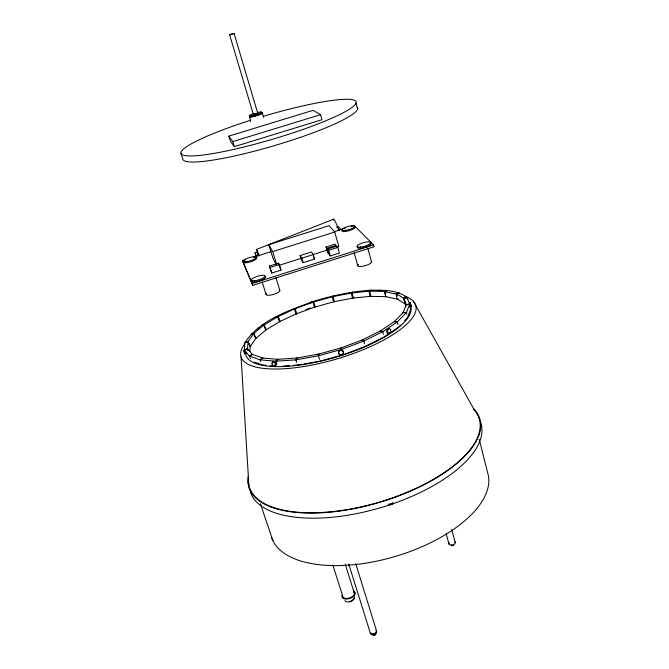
<?xml version="1.0" encoding="UTF-8"?>
<svg xmlns="http://www.w3.org/2000/svg" width="669" height="669" viewBox="0 0 669 669"><rect width="100%" height="100%" fill="white"/><g stroke="black" fill="none" stroke-linecap="round" stroke-linejoin="round"><path stroke-width="1" d="M244.787 354.378L243.508 350.28L243.892 350.916M249.855 351.66L250.239 346.383L248.074 341.433L244.954 342.628L244.294 350.096L245.774 353.416M248.207 350.539L247.471 348.884L248.074 341.433M407.714 316.972L410.189 310.516M319.556 359.345L318.419 355.816L319.105 354.026L296.61 358.074L295.857 359.863L296.81 362.473M250.44 358.525L249.328 356.017L252.481 354.503L247.379 348.616L244.294 350.096L249.328 356.017L260.04 359.855L275.896 361.21L295.857 359.863L318.419 355.816L341.717 349.377L363.802 341.073L382.852 331.623L397.394 321.822L406.484 312.448L409.712 304.186L407.153 297.554C396.943 289.602 383.345 290.279 371.094 290.187C351.292 291.483 331.832 295.706 312.891 301.535C288.406 310.826 260.099 319.698 244.954 342.628L247.94 341.75L253.894 333.313L255.976 338.246L250.114 346.701L247.94 341.75M245.874 354.302L244.536 350.28M257.724 113.195L253.359 114.474L229.609 34.771L230.287 34.487L234.083 33.458L257.724 113.195L257.063 113.186M253.359 114.474L253.986 114.09M296.041 313.937L294.36 308.969L293.616 308.551L295.088 308.668L296.768 313.636L295.288 313.51L296.041 313.937L315.208 306.929L313.686 301.928L312.891 301.535L314.43 307.18L334.391 301.619L332.961 295.941L332.234 296.76L333.597 301.811L353.274 297.998L353.943 297.17M332.234 296.76L352.053 292.888L352.73 292.077L351.284 293.005L352.513 298.115L370.777 296.292L369.689 291.124L371.094 290.187L369.004 291.157L370.099 296.325L385.862 296.66L384.892 291.425L386.983 290.446L385.26 291.266M295.857 359.863L297.454 357.965L277.526 359.337L275.896 361.21L276.924 363.785M400.447 325.109L398.364 327.275L390.746 332.46M404.594 320.777L407.362 317.892M253.559 333.655L264.23 324.808L266.195 329.733L255.65 338.598L253.559 333.655L250.959 334.182L253.894 333.313M275.896 361.21L278.245 359.337L262.382 358.007L260.04 359.855L260.759 361.553M389.049 333.605L383.964 337.067L365.098 346.483L343.222 354.737M234.083 33.458L229.676 34.78M260.04 359.855L262.909 358.107L252.163 354.302L249.328 356.017M263.728 325.159L278.271 316.437L280.102 321.379L265.693 330.093L263.728 325.159L261.646 325.335L264.23 324.808M398.072 299.269L385.762 296.693L384.399 291.676L396.709 294.168L399.318 292.913L396.24 293.716L397.127 299.018L404.862 303.743L404.017 298.382L396.24 293.716M296.768 313.636L279.466 321.714L277.635 316.772L276.188 316.629L278.271 316.437M277.635 316.772L295.088 308.668M258.46 254.998L256.503 249.428L259.196 255.717M256.444 249.453L333.697 219.181M244.294 350.096L247.471 348.884M305.808 309.663L310.592 307.916M294.36 308.969L313.686 301.928M245.439 259.748L242.479 260.684L252.698 285.337L374.105 246.736L373.611 244.921L354.118 225.42L351.158 226.356M326.029 247.012L335.069 244.152L336.114 245.398L327.024 248.274L326.029 247.012L327.626 252.581L328.63 253.86L327.024 248.274M300.13 255.583L311.436 252.004L313.284 254.58L314.589 259.054L303.191 262.674L301.443 260.015L300.13 255.583L301.861 258.201L303.191 262.674M269.381 266.078L278.53 263.185L279.291 264.539L280.988 270.134L271.806 273.052L269.381 266.078L271.806 273.052M327.634 249.035L336.741 246.15L337.812 247.413L339.4 253.049L330.26 255.951L329.24 254.638L327.634 249.035L328.646 250.315L330.26 255.951M270.084 267.449L279.291 264.539M279.073 265.342L300.975 258.401M312.916 254.613L327.852 249.88M336.808 247.037L338.798 246.409L334.734 232.018L329.115 225.662L268.804 244.67L273.086 258.669L276.088 264.146M301.861 258.201L313.284 254.58M328.646 250.315L337.812 247.413M242.479 260.684L252.129 283.531L373.611 244.921M256.185 256.737L254.998 252.907L257.975 251.97M336.382 227.226L338.363 226.599L341.006 229.459M253.342 257.247L271.129 251.636M334.358 231.658L345.229 228.229M268.804 244.67L272.701 251.611L334.734 232.018M254.956 113.73L256.085 113.404M234.326 146.645L321.948 119.734L320.56 114.683L313.109 110.326L228.823 136.133L230.32 140.983L234.326 146.645L232.779 141.602L228.823 136.133M232.779 141.602L320.56 114.683M312.9 302.179L333.028 296.568M342.219 355.013L320.125 361.109L303.86 363.995M404.017 298.382L407.153 297.554L407.438 299.344M405.723 306.394L403.817 298.157L407.153 297.554M410.54 309.596L409.712 304.186L406.3 304.796L403.817 298.157M301.828 364.362L293.591 365.349M351.284 293.005L369.689 291.124M409.712 304.186L406.317 304.504L403.031 312.766L406.484 312.448L406.777 314.263M283.171 366.027L289.426 365.617M406.484 312.448L403.273 312.415L394.141 321.764L397.394 321.822L397.879 324.549M369.004 291.157L384.892 291.425M262.206 364.94L266.145 365.299M270.084 365.65L274.022 366.01M397.394 321.822L394.618 321.388L380.059 331.155L382.852 331.623L383.404 334.341M254.463 362.105L261.245 364.588M382.852 331.623L380.728 330.779L361.72 340.195L363.802 341.073L364.454 343.782M363.802 341.073L362.539 339.835L340.513 348.114L341.717 349.377L342.219 351.166M337.895 229.074L339.141 230.437M313.192 257.088L314.589 259.054M413.317 301.201L474.614 410.448M280.988 270.134L278.53 263.185M258.903 255.784L257.373 252.715L258.242 255.508M254.998 252.907L256.955 256.938M247.379 348.616L248.124 350.272M260.408 503.732L272.877 540.627M409.127 302.831L409.662 304.629M180.923 153.41L182.838 159.297A91.151 12.778 -16.4 0 0 275.327 145.357A91.151 12.778 -16.4 0 0 357.555 107.433M332.811 564.945L342.938 596.756A5.979 3.261 -18.5 0 0 350.439 597.618A5.979 3.261 -18.5 0 0 353.75 592.149M252.129 283.531L252.698 285.337M345.196 564.026L354.244 592.868M262.173 281.942L266.137 294.653M348.708 563.908L370.367 633.242M355.732 563.699L376.605 631.076M275.912 277.56L279.809 290.279M272.701 251.611L276.498 264.063M249.378 116.95L250.766 121.566M262.348 112.944L263.711 117.56M354.21 252.957L357.756 265.71M446.181 533.829L448.924 543.872M367.774 248.107L371.529 261.872M451.734 529.572L455.263 542.643M396.709 294.168L397.16 295.874M409.821 305.206L410.256 307.046M410.432 303.634L411.368 306.737L410.139 302.346L410.306 303.149M356.033 103.135L357.622 109.164M245.498 352.162L245.841 353.717M244.411 352.463L244.553 353.031M479.23 439.357L487.592 472.598A112.76 53.813 -16.4 0 1 396.391 556.115A112.76 53.813 -16.4 0 1 271.731 537.809M352.053 292.888L353.274 297.998M341.717 349.377L341.416 347.821L318.193 354.236L318.419 355.816M241.057 356.836L248.91 485.585M314.413 306.519L314.43 307.18M392.603 502.762A2.417 1.162 -16 0 1 392.201 503.088M391.691 503.372A2.417 1.162 -16 0 1 389.902 503.832M393.238 502.82A2.417 1.162 -16 0 1 391.106 504.727A2.417 1.162 -16 0 1 388.597 504M310.801 302.89A2.116 1.982 -52.2 0 1 312.264 302.254M309.948 303.601A2.116 1.982 -52.2 0 1 310.173 303.099M310.508 302.664A2.116 1.982 -52.2 0 1 311.971 302.028M340.605 354.595A2.459 2.308 -9.1 0 1 338.94 351.058A2.459 2.308 -9.1 0 1 343.072 351.074A2.459 2.308 -9.1 0 1 341.24 354.603M378.947 290.538A2.166 1.48 57.7 0 1 380.962 290.798M389.475 332.66A2.408 1.597 -87 0 1 387.318 332.961A2.408 1.597 -87 0 1 387.033 329.758A2.408 1.597 -87 0 1 389.141 328.905M259.045 328.17A2.174 1.238 84.9 0 1 259.346 328.019M257.548 329.432A2.174 1.238 84.9 0 1 258.778 328.103M473.343 409.035A119.918 51.521 -16.4 0 1 384.767 500.454A119.918 51.521 -16.4 0 1 248.299 480.777M404.912 296.225A91.068 29.127 -16.4 0 1 337.527 358.735A91.068 29.127 -16.4 0 1 244.653 343.958M410.942 307.364A85.908 27.471 -16.4 0 1 335.127 357.447A85.908 27.471 -16.4 0 1 245.966 355.256M263.201 116.339A91.319 12.31 -16.4 0 1 348.792 109.599A91.319 12.31 -16.4 0 1 200.457 155.317A91.319 12.31 -16.4 0 1 250.474 120.269M375.844 630.323A3.303 1.932 -18.3 0 1 374.573 633.811A3.303 1.932 -18.3 0 1 370.3 632.74M374.891 634.162A1.104 0.644 -18.3 0 1 375.167 635.073A1.104 0.644 -18.3 0 1 373.603 635.491A1.104 0.644 -18.3 0 1 373.603 634.505M376.296 631.653A2.902 1.698 -18.3 0 1 374.096 633.752M373.361 633.944A2.902 1.698 -18.3 0 1 371.972 633.961M370.994 633.493A2.902 1.698 -18.3 0 1 370.685 632.673M376.254 631.728A2.902 1.698 -18.3 0 1 374.724 634.513A2.902 1.698 -18.3 0 1 371.027 634.011M454.795 541.857A3.245 1.714 -14.2 0 1 454.192 544.198A3.245 1.714 -14.2 0 1 450.112 544.984A3.245 1.714 -14.2 0 1 449.309 542.919M453.147 544.399A1.154 0.61 -14.2 0 1 453.599 545.168A1.154 0.61 -14.2 0 1 452.068 545.695A1.154 0.61 -14.2 0 1 451.617 544.926M353.633 591.07A6.974 3.805 -18.5 0 1 353.834 596.112A6.974 3.805 -18.5 0 1 345.338 599.031A6.974 3.805 -18.5 0 1 342.252 594.984M354.052 596.631A5.026 2.76 -18.6 0 1 351.267 601.255A5.026 2.76 -18.6 0 1 344.953 600.519M353.859 598.103A4.315 2.367 -18.6 0 1 351.551 600.678M350.523 601.113A4.315 2.367 -18.6 0 1 349.435 601.406M352.111 600.31A1.99 1.095 -18.6 0 1 351.677 600.938M351.3 601.222A1.99 1.095 -18.6 0 1 349.385 601.732M480.768 422.892A120.261 52.199 -16.4 0 1 381.037 507.57A120.261 52.199 -16.4 0 1 250.214 491.347M473.794 408.809A120.47 51.764 -16.4 0 1 391.223 498.622A120.47 51.764 -16.4 0 1 248.609 486.622M248.166 484.716A120.47 51.764 -16.4 0 1 248.032 476.796M371.153 261.454A7.15 1.948 -15.6 0 1 364.254 265.919A7.15 1.948 -15.6 0 1 358.442 264.514M279.341 289.894A7.183 1.974 -17 0 1 272.977 294.536A7.183 1.974 -17 0 1 266.63 293.465M370.141 243.048A7.234 1.865 -15.6 0 1 365.291 247.221A7.234 1.865 -15.6 0 1 357.413 246.903M354.06 226.841A6.74 1.614 -15.8 0 1 349.41 230.596A6.74 1.614 -15.8 0 1 342.202 230.429M255.851 257.874A6.79 1.639 -17.1 0 1 250.34 261.913A6.79 1.639 -17.1 0 1 243.867 261.495M265.384 276.815A7.292 1.89 -17.1 0 1 258.042 281.273A7.292 1.89 -17.1 0 1 251.937 280.395M272.818 362.389A2.408 1.422 57.4 0 1 274.65 361.72A2.408 1.422 57.4 0 1 276.339 364.505A2.408 1.422 57.4 0 1 274.792 365.659M333.455 220.084A11.08 1.079 68.8 0 1 334.993 221.079A11.08 1.079 68.8 0 1 339.099 230.562M261.019 112.919A6.815 0.828 -16.5 0 1 260.726 114.123A6.815 0.828 -16.5 0 1 252.372 116.699A6.815 0.828 -16.5 0 1 249.821 116.373M261.621 112.952A6.514 0.794 -16.5 0 1 256.712 115.52A6.514 0.794 -16.5 0 1 249.671 116.64M257.891 112.4A6.514 0.786 -16.5 0 1 260.525 112.885A6.514 0.786 -16.5 0 1 250.591 115.779A6.514 0.786 -16.5 0 1 253.133 113.789M340.053 354.863A2.459 2.308 -9.1 0 0 343.481 352.429A2.459 2.308 -9.1 0 0 339.593 350.882A2.459 2.308 -9.1 0 0 340.053 354.863M390.378 332.719A2.417 1.597 -87 0 0 389.659 328.73A2.417 1.597 -87 0 0 387.702 331.824A2.417 1.597 -87 0 0 390.378 332.719M254.304 280.788A7.292 1.882 -17.1 0 0 265.158 276.172A7.292 1.882 -17.1 0 0 255.073 277.167A7.292 1.882 -17.1 0 0 254.304 280.788M360.591 247.028A7.242 1.856 -15.6 0 0 370.877 242.604A7.242 1.856 -15.6 0 0 360.206 243.8A7.242 1.856 -15.6 0 0 360.591 247.028M345.037 230.42A6.74 1.614 -15.8 0 0 354.695 226.373A6.74 1.614 -15.8 0 0 344.844 227.585A6.74 1.614 -15.8 0 0 345.037 230.42M246.008 261.713A6.79 1.631 -17.1 0 0 256.152 257.506A6.79 1.631 -17.1 0 0 246.819 258.535A6.79 1.631 -17.1 0 0 246.008 261.713M271.999 363.418A2.408 1.422 57.4 0 0 274.817 366.269A2.408 1.422 57.4 0 0 274.432 362.723A2.408 1.422 57.4 0 0 271.999 363.418"/></g></svg>
